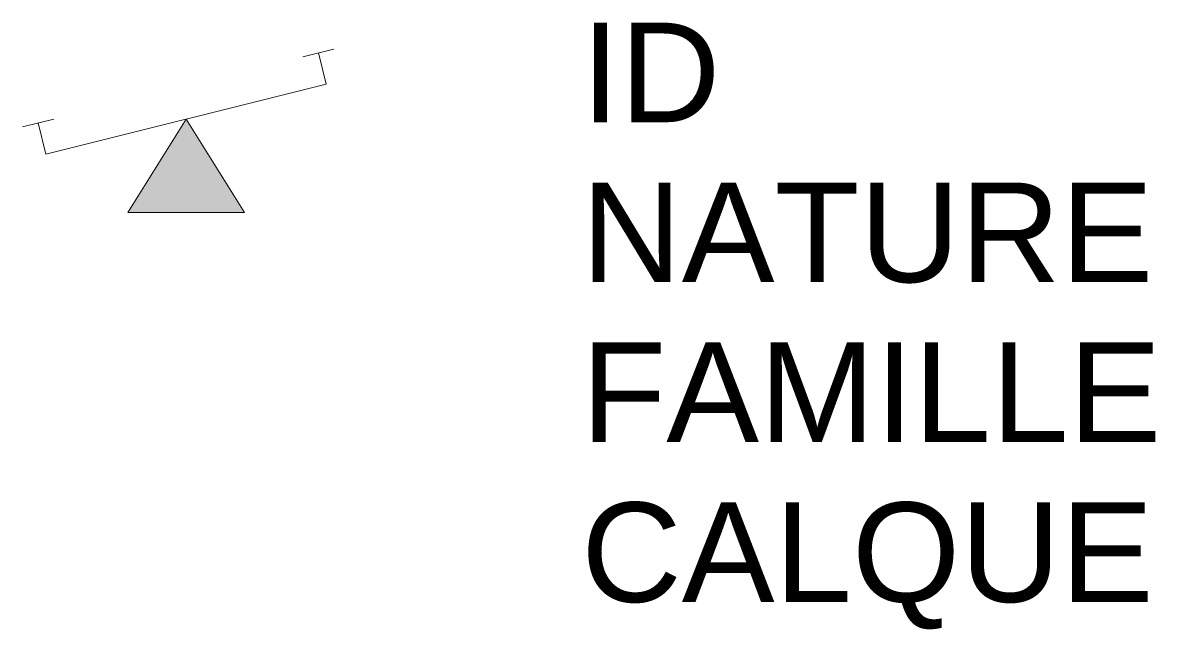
# Model space of a CAD drawing. Header units: metres. Extents: x 3121.72 to 3123.99, y 1723.27 to 1724.49.
import ezdxf

# ---------------------------------------------------------------- set-up
doc = ezdxf.new("R2010")
doc.units = ezdxf.units.M
doc.linetypes.add('Socle_Continu', pattern=[2.5, 2.5, 0])
doc.layers.add('JARDI_SCS', color=82, linetype='Socle_Continu', lineweight=13)
doc.styles.get("Standard").update_dxf_attribs({"font": 'arial.ttf'})

msp = doc.modelspace()

# ---------------------------------------------------------------- hatches: boundary and pattern name
at = {"layer": 'JARDI_SCS', "linetype": 'Socle_Continu'}
msp.add_hatch(color=256, dxfattribs=at).paths.add_polyline_path([(3122.0492, 1724.2969), (3121.932, 1724.1094), (3122.1664, 1724.1094)])

# ---------------------------------------------------------------- linework, layer by layer
at = {"layer": 'JARDI_SCS', "linetype": 'Socle_Continu', "flags": 128}
for points in [[(3121.768, 1724.2266), (3122.3305, 1724.3672), (3122.3148, 1724.4297)], [(3122.2836, 1724.4219), (3122.3461, 1724.4375)], [(3121.7211, 1724.2813), (3121.7836, 1724.2969)], [(3121.768, 1724.2266), (3121.7523, 1724.2891)]]:
    msp.add_lwpolyline(points, dxfattribs=at)
msp.add_lwpolyline([(3122.0492, 1724.2969), (3121.932, 1724.1094), (3122.1664, 1724.1094)], close=True, dxfattribs=at)

# ---------------------------------------------------------------- texts
at = {"layer": 'JARDI_SCS', "linetype": 'Socle_Continu', "flags": 9}
for tag, p, s in [('ID', (3122.8424, 1724.2906), 'TP_1206'), ('NATURE', (3122.8424, 1723.9693), 'Jeu simple'), ('FAMILLE', (3122.8424, 1723.6481), 'Jardin'), ('CALQUE', (3122.8424, 1723.3268), 'JARDI_SCS')]:
    msp.add_attdef(tag, p, s, height=0.2, dxfattribs=at)

doc.saveas('drawing.dxf')
